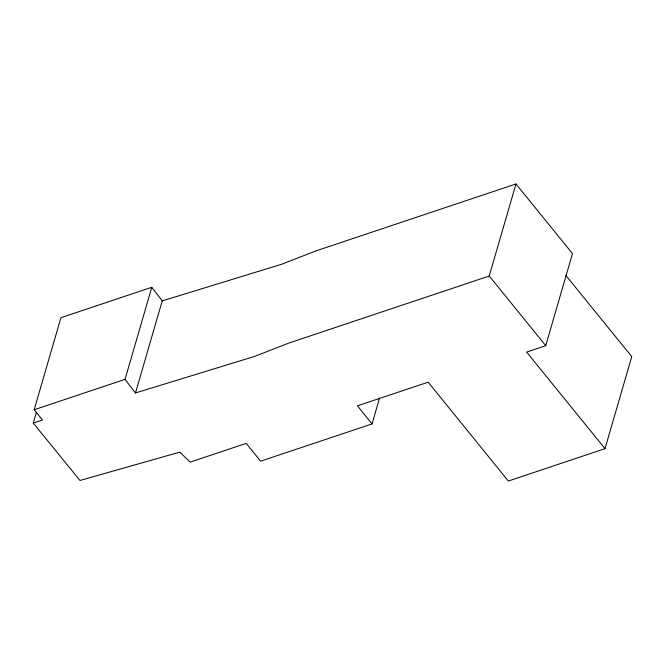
<?xml version="1.0" encoding="UTF-8"?>
<svg xmlns="http://www.w3.org/2000/svg" width="665" height="665" viewBox="0 0 665 665"><rect width="100%" height="100%" fill="white"/><g stroke="black" fill="none" stroke-linecap="round" stroke-linejoin="round"><path stroke-width="1" d="M379.516 398.185L372.034 423.921L260.605 461.186L246.2 443.38L190.207 462.125L179.833 452.133L79.975 480.479L33.25 423.065L42.452 420.014L34.189 409.731L60.931 317.679L151.778 287.305L162.235 300.904L135.494 392.957L255.094 356.24L288.934 343.04L489.232 276.017L515.974 183.964L315.675 250.988L281.835 264.188L162.235 300.904M33.25 423.065L36.417 412.175M135.494 392.957L125.037 379.358L151.778 287.305M372.034 423.921L357.421 405.816L428.185 382.175L508.343 481.036L605.009 448.667L526.638 352.093L545.732 345.667L572.482 253.614L515.974 183.964M605.009 448.667L631.75 356.615L565.79 275.335M34.189 409.731L125.037 379.358M489.232 276.017L545.732 345.667"/></g></svg>
